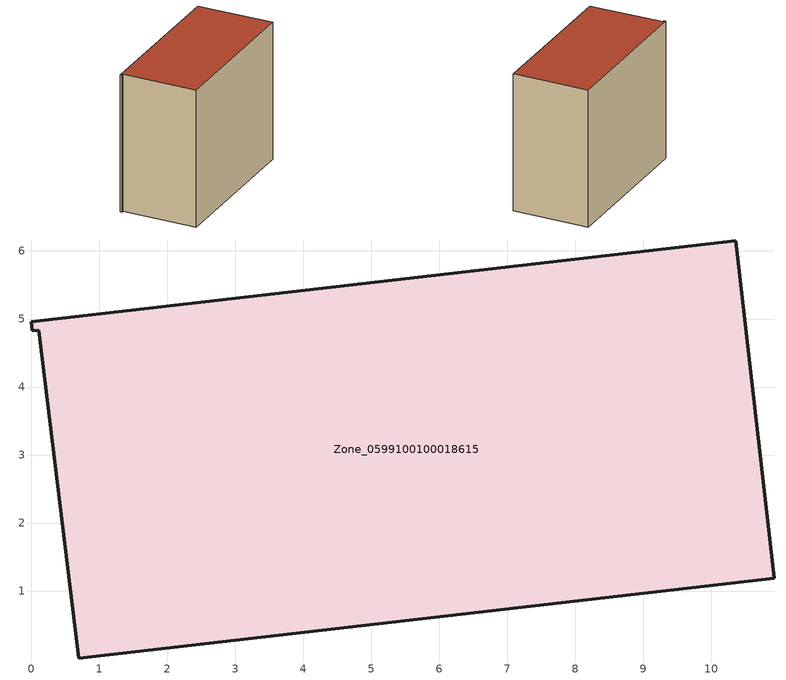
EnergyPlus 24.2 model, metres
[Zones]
Zone_0599100100018615
 floor ground (C_G): 0.11,4.83 0.01,4.82 0,4.96 10.36,6.15 10.93,1.19 0.7,0.01 z0
 wall outside (C_F): 10.93,1.19 10.36,6.15 0,4.96 0.01,4.82 0.11,4.83 0.7,0.01 10.93,1.19 z0:9.06
 roof outside (C_R): 0.7,0.01 10.93,1.19 10.36,6.15 0,4.96 0.01,4.82 0.11,4.83 z9.06
[BUILDING]
Pand.0599100100018615: North Axis=0; Terrain=City; Loads Convergence Tolerance Value=0.04; Temperature Convergence Tolerance Value=0.4; Solar Distribution=FullExterior; Maximum Number of Warmup Days=25; Minimum Number of Warmup Days=1
[Site:Location]
Rotterdam.The.Hague.AP_ZH_NLD Design_Conditions: Latitude=51.96; Longitude=4.45; Time Zone=1; Elevation=-4.5
[SITE:GROUNDTEMPERATURE:BUILDINGSURFACE]
18, 18, 18, 18, 18, 18, 18, 18, 18, 18, 18, 18
[MATERIAL] Thermal Absorptance=0.9; Solar Absorptance=0.7; Visible Absorptance=0.7
Name | Roughness | Thickness | Conductivity | Density | Specific Heat
G.TI.2015-2018 | MediumSmooth | 0.15 | 0.0428571 | 540 | 1210
F.TI.2015-2018 | Rough | 0.3 | 0.0666667 | 1920 | 840
R.TI.2015-2018 | MediumRough | 0.2 | 0.0333333 | 1500 | 1000
[CONSTRUCTION]
C_G: G.TI.2015-2018
C_F: F.TI.2015-2018
C_R: R.TI.2015-2018
[ZONE]
Zone_0599100100018615: Type=1; Multiplier=1; Ceiling Height=Autocalculate; Volume=Autocalculate; Floor Area=autocalculate; Part of Total Floor Area=Yes
[ZONEINFILTRATION:DESIGNFLOWRATE]
Infil_Zone_0599100100018615: Zone or ZoneList or Space or SpaceList=Zone_0599100100018615; Schedule=AlwaysOn; Design Flow Rate Calculation Method=Flow/Area; Flow Rate per Floor Area=0.0015; Constant Term Coefficient=1; Temperature Term Coefficient=0; Velocity Term Coefficient=0; Velocity Squared Term Coefficient=0
[HVACTEMPLATE:ZONE:IDEALLOADSAIRSYSTEM]
Zone_0599100100018615: Maximum Heating Supply Air Temperature=50; Minimum Cooling Supply Air Temperature=13; Maximum Heating Supply Air Humidity Ratio=0.0156; Minimum Cooling Supply Air Humidity Ratio=0.0077; Heating Limit=NoLimit; Cooling Limit=NoLimit; Dehumidification Control Type=ConstantSensibleHeatRatio; Cooling Sensible Heat Ratio=0.7; Dehumidification Setpoint=60; Humidification Control Type=None; Humidification Setpoint=30; Outdoor Air Method=None; Outdoor Air Flow Rate per Person=0.00944; Outdoor Air Flow Rate per Zone Floor Area=0; Outdoor Air Flow Rate per Zone=0; Demand Controlled Ventilation Type=None; Outdoor Air Economizer Type=NoEconomizer; Heat Recovery Type=None; Sensible Heat Recovery Effectiveness=0.7; Latent Heat Recovery Effectiveness=0.65
[ZONECONTROL:THERMOSTAT]
ThermostatControl_Zone_0599100100018615: Zone or ZoneList=Zone_0599100100018615; Control Type Schedule=DualSetpointControlType; Control 1=Thermostat_Zone_0599100100018615; Temperature Difference Between Cutout And Setpoint=0
[THERMOSTATSETPOINT:DUALSETPOINT]
Thermostat_Zone_0599100100018615: Heating Setpoint Temperature Schedule=HeatingSetpoint_Zone_0599100100018615; Cooling Setpoint Temperature Schedule=CoolingSetpoint_Zone_0599100100018615
[SCHEDULE:COMPACT]
HeatingSetpoint_Zone_0599100100018615: Through: 12/31, For: AllDays, Until: 24:00, 21
CoolingSetpoint_Zone_0599100100018615: Through: 12/31, For: AllDays, Until: 24:00, 24
DualSetpointControlType: Through: 12/31, For: AllDays, Until: 24:00, 4
AlwaysOn: Through: 12/31, For: AllDays, Until: 24:00, 1
